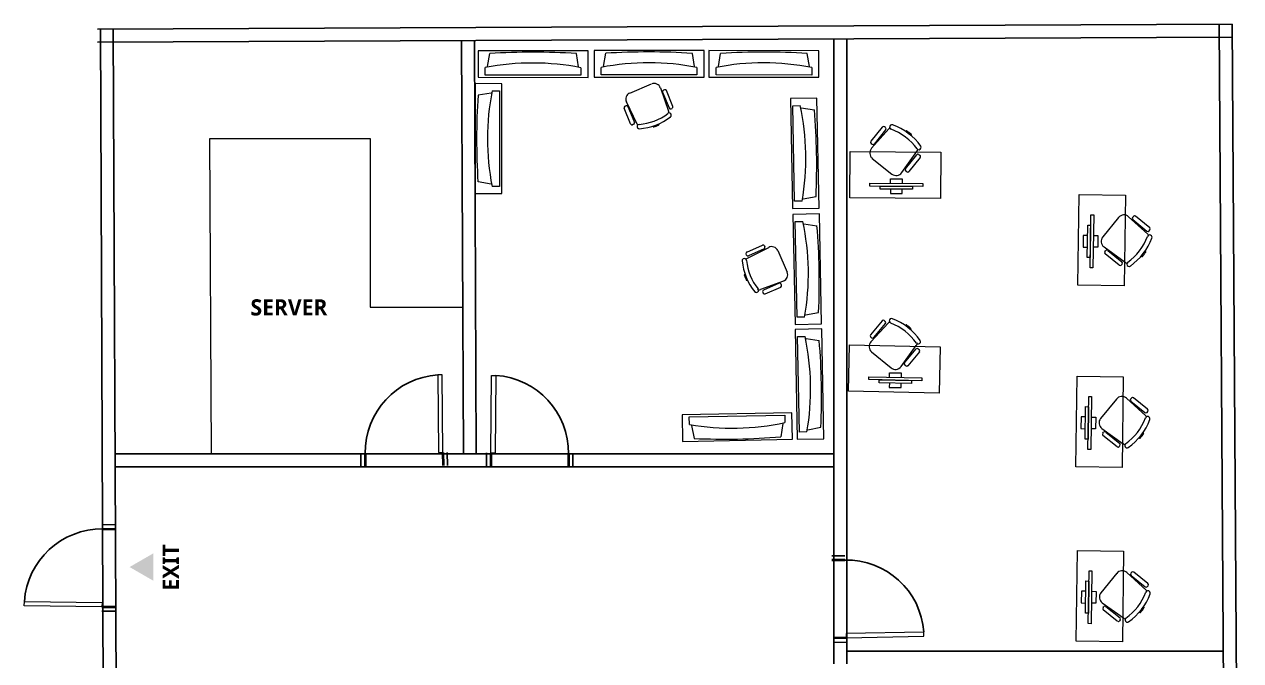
# Model space of a CAD drawing. Header units: millimetres. Extents: x 2220 to 4636, y 1941 to 3920.
# Drawn here: x 2317.29 to 2354.8, y 1973.21 to 1992.84 of the extents above; entities that cross this region are included whole.
import ezdxf

# ---------------------------------------------------------------- set-up
doc = ezdxf.new("R2010")
doc.units = ezdxf.units.MM
doc.layers.add('CAR', color=7, linetype='Continuous')
doc.layers.add('DOOR_005', color=15, linetype='Continuous')
for name, color, linetype, lineweight in [('DOOR_02', 2, 'Continuous', 9), ('fixture', 142, 'Continuous', 9), ('TEXT', 2, 'Continuous', 20), ('WALL_04C', 4, 'Continuous', 40)]:
    doc.layers.add(name, color=color, linetype=linetype, lineweight=lineweight)
doc.styles.get("Standard").update_dxf_attribs({"font": 'arial.ttf'})

msp = doc.modelspace()

# ---------------------------------------------------------------- hatches: boundary and pattern name
at = {"layer": 'CAR', "lineweight": -3, "transparency": 33554638}
h = msp.add_hatch(color=2, dxfattribs=at)
h.dxf.hatch_style = 1
h.paths.add_polyline_path([(2321.267, 1976.519), (2320.532, 1976.095), (2321.267, 1975.671)])

# ---------------------------------------------------------------- linework, layer by layer
for p, q in [((2319.538, 1992.689), (2354.537, 1992.838)), ((2354.137, 1992.836), (2354.401, 1952.836)), ((2354.537, 1992.838), (2354.801, 1952.839)), ((2319.802, 1952.609), (2319.63, 1992.689)), ((2320.202, 1952.61), (2320.03, 1992.691)), ((2319.539, 1992.289), (2354.539, 1992.438)), ((2330.826, 1979.588), (2330.772, 1992.337)), ((2331.226, 1979.588), (2331.172, 1992.338)), ((2342.257, 1979.188), (2342.257, 1992.386)), ((2342.657, 1979.188), (2342.657, 1992.386)), ((2337.208, 1979.588), (2320.088, 1979.588)), ((2342.257, 1979.588), (2337.208, 1979.588)), ((2337.208, 1979.188), (2320.088, 1979.188)), ((2330.828, 1979.187), (2330.828, 1979.188)), ((2342.257, 1979.188), (2337.208, 1979.188)), ((2342.257, 1973.109), (2342.257, 1979.188)), ((2342.657, 1973.109), (2342.657, 1979.188)), ((2342.657, 1973.5), (2354.265, 1973.5)), ((2354.266, 1973.236), (2354.278, 1973.236))]:
    msp.add_line(p, q)
at = {"color": 2, "linetype": 'Continuous'}
for p, q in [((2327.665, 1979.601), (2327.669, 1979.202)), ((2330.331, 1979.63), (2330.335, 1979.231)), ((2331.54, 1979.615), (2331.536, 1979.215)), ((2334.206, 1979.587), (2334.202, 1979.187)), ((2319.708, 1977.403), (2320.108, 1977.399)), ((2342.588, 1976.444), (2342.189, 1976.437)), ((2319.68, 1974.737), (2320.079, 1974.733)), ((2342.639, 1973.779), (2342.24, 1973.771))]:
    msp.add_line(p, q, dxfattribs=at)
at = {"layer": 'DOOR_005', "linetype": 'Continuous'}
for centre, start, end in [((2330.197, 1979.629), 93.81, 180.6253), ((2331.673, 1979.613), 359.3948, 86.2101), ((2319.681, 1974.871), 89.3948, 176.2101), ((2342.637, 1973.912), 4.2824, 91.0977)]:
    msp.add_arc(centre, 2.399, start, end, dxfattribs=at)
at = {"layer": 'DOOR_02', "linetype": 'Continuous'}
for points in [[(2330.171, 1982.025), (2330.038, 1982.023), (2330.064, 1979.628), (2330.197, 1979.629)], [(2331.699, 1982.009), (2331.832, 1982.008), (2331.807, 1979.612), (2331.673, 1979.613)], [(2317.285, 1974.896), (2317.287, 1975.029), (2319.682, 1975.004), (2319.681, 1974.871)], [(2345.032, 1973.958), (2345.03, 1974.091), (2342.634, 1974.045), (2342.637, 1973.912)]]:
    msp.add_lwpolyline(points, close=True, dxfattribs=at)
at = {"layer": 'fixture'}
for p, q in [((2331.281, 1992.023), (2331.28, 1991.204)), ((2334.673, 1992.019), (2331.281, 1992.023)), ((2331.57, 1991.534), (2331.639, 1991.937)), ((2334.382, 1991.531), (2334.314, 1991.934)), ((2334.672, 1991.201), (2334.673, 1992.019)), ((2334.858, 1992.03), (2334.857, 1991.211)), ((2338.25, 1992.027), (2334.858, 1992.03)), ((2335.148, 1991.541), (2335.216, 1991.944)), ((2337.959, 1991.538), (2337.891, 1991.941)), ((2338.249, 1991.208), (2338.25, 1992.027)), ((2338.401, 1992.028), (2338.401, 1991.209)), ((2341.794, 1992.025), (2338.401, 1992.028)), ((2338.691, 1991.539), (2338.76, 1991.942)), ((2341.503, 1991.536), (2341.435, 1991.939)), ((2341.793, 1991.206), (2341.794, 1992.025)), ((2331.502, 1991.271), (2331.502, 1991.503)), ((2334.451, 1991.5), (2334.45, 1991.268)), ((2335.079, 1991.279), (2335.079, 1991.51)), ((2338.028, 1991.507), (2338.027, 1991.275)), ((2338.622, 1991.276), (2338.623, 1991.508)), ((2341.571, 1991.505), (2341.571, 1991.273)), ((2331.194, 1991.008), (2331.192, 1987.615)), ((2332.013, 1991.007), (2331.194, 1991.008)), ((2331.28, 1991.204), (2334.672, 1991.201)), ((2334.45, 1991.268), (2331.502, 1991.271)), ((2332.011, 1987.615), (2332.013, 1991.007)), ((2334.857, 1991.211), (2338.249, 1991.208)), ((2338.027, 1991.275), (2335.079, 1991.279)), ((2335.959, 1990.718), (2336.634, 1990.998)), ((2338.401, 1991.209), (2341.793, 1991.206)), ((2341.571, 1991.273), (2338.622, 1991.276)), ((2331.683, 1990.717), (2331.28, 1990.649)), ((2331.713, 1990.785), (2331.945, 1990.785)), ((2331.945, 1990.785), (2331.943, 1987.837)), ((2336.903, 1990.877), (2337.151, 1990.163)), ((2336.971, 1990.744), (2337.173, 1990.257)), ((2337.029, 1990.817), (2336.996, 1990.803)), ((2337.29, 1990.305), (2337.088, 1990.792)), ((2335.985, 1989.765), (2335.783, 1990.253)), ((2335.808, 1990.311), (2335.841, 1990.325)), ((2336.184, 1989.763), (2335.855, 1990.444)), ((2335.9, 1990.301), (2336.102, 1989.813)), ((2337.232, 1990.232), (2337.266, 1990.246)), ((2341.732, 1990.563), (2340.913, 1990.547)), ((2340.913, 1990.547), (2340.978, 1987.156)), ((2340.985, 1990.327), (2341.216, 1990.331)), ((2341.041, 1987.379), (2340.985, 1990.327)), ((2341.248, 1990.263), (2341.653, 1990.203)), ((2341.796, 1987.171), (2341.732, 1990.563)), ((2336.078, 1989.754), (2336.044, 1989.741)), ((2336.676, 1989.698), (2336.684, 1989.68)), ((2336.849, 1989.764), (2336.857, 1989.747)), ((2343.748, 1989.666), (2343.398, 1989.229)), ((2343.95, 1989.609), (2343.414, 1989.014)), ((2343.503, 1989.146), (2343.852, 1989.583)), ((2343.845, 1989.65), (2343.814, 1989.674)), ((2344.47, 1989.53), (2344.483, 1989.547)), ((2323.06, 1979.588), (2323.009, 1989.311)), ((2323.009, 1989.311), (2327.954, 1989.311)), ((2327.954, 1989.311), (2327.954, 1984.11)), ((2343.406, 1989.163), (2343.436, 1989.138)), ((2344.627, 1989.412), (2344.64, 1989.427)), ((2342.744, 1987.482), (2342.754, 1988.91)), ((2342.754, 1988.91), (2345.551, 1988.891)), ((2343.44, 1988.703), (2344.044, 1988.22)), ((2344.353, 1988.263), (2344.816, 1988.917)), ((2344.462, 1988.378), (2344.812, 1988.815)), ((2344.916, 1988.732), (2344.567, 1988.295)), ((2344.879, 1988.823), (2344.909, 1988.799)), ((2345.551, 1988.891), (2345.541, 1987.463)), ((2331.681, 1987.905), (2331.278, 1987.974)), ((2344.5, 1988.287), (2344.47, 1988.311)), ((2331.192, 1987.615), (2332.011, 1987.615)), ((2331.943, 1987.837), (2331.712, 1987.837)), ((2349.778, 1984.787), (2349.818, 1987.584)), ((2349.818, 1987.584), (2351.246, 1987.563)), ((2341.273, 1987.383), (2341.041, 1987.379)), ((2341.302, 1987.452), (2341.704, 1987.528)), ((2345.541, 1987.463), (2342.744, 1987.482)), ((2351.246, 1987.563), (2351.206, 1984.767)), ((2340.978, 1987.156), (2341.796, 1987.171)), ((2341.811, 1986.987), (2340.992, 1986.971)), ((2340.992, 1986.971), (2341.057, 1983.579)), ((2341.876, 1983.595), (2341.811, 1986.987)), ((2351.034, 1986.879), (2350.546, 1986.278)), ((2351.936, 1986.362), (2351.345, 1986.902)), ((2351.494, 1986.91), (2351.469, 1986.88)), ((2351.995, 1986.564), (2351.561, 1986.917)), ((2341.064, 1986.751), (2341.296, 1986.755)), ((2341.12, 1983.802), (2341.064, 1986.751)), ((2341.327, 1986.687), (2341.732, 1986.626)), ((2351.476, 1986.813), (2351.91, 1986.461)), ((2351.977, 1986.468), (2352.002, 1986.497)), ((2339.56, 1985.721), (2339.546, 1985.755)), ((2339.569, 1985.814), (2340.052, 1986.025)), ((2339.571, 1985.615), (2340.245, 1985.958)), ((2340.103, 1985.91), (2339.619, 1985.698)), ((2340.111, 1986.002), (2340.126, 1985.969)), ((2340.522, 1985.859), (2340.814, 1985.19)), ((2350.587, 1985.969), (2351.237, 1985.501)), ((2350.61, 1985.822), (2350.635, 1985.852)), ((2351.052, 1985.403), (2350.617, 1985.755)), ((2350.702, 1985.859), (2351.136, 1985.507)), ((2351.854, 1985.843), (2351.87, 1985.83)), ((2351.143, 1985.44), (2351.118, 1985.41)), ((2351.734, 1985.687), (2351.749, 1985.674)), ((2339.516, 1985.122), (2339.498, 1985.114)), ((2339.586, 1984.95), (2339.568, 1984.942)), ((2340.699, 1984.919), (2339.991, 1984.657)), ((2340.061, 1984.577), (2340.076, 1984.544)), ((2340.568, 1984.848), (2340.084, 1984.636)), ((2340.135, 1984.52), (2340.618, 1984.732)), ((2340.641, 1984.791), (2340.627, 1984.825)), ((2351.206, 1984.767), (2349.778, 1984.787)), ((2327.954, 1984.11), (2330.807, 1984.11)), ((2341.381, 1983.876), (2341.783, 1983.952)), ((2341.057, 1983.579), (2341.876, 1983.595)), ((2341.88, 1983.444), (2341.061, 1983.428)), ((2341.352, 1983.807), (2341.12, 1983.802)), ((2341.945, 1980.052), (2341.88, 1983.444)), ((2343.739, 1983.69), (2343.384, 1983.258)), ((2343.941, 1983.63), (2343.397, 1983.042)), ((2343.487, 1983.173), (2343.843, 1983.605)), ((2343.836, 1983.672), (2343.806, 1983.697)), ((2344.46, 1983.544), (2344.473, 1983.56)), ((2341.061, 1983.428), (2341.126, 1980.037)), ((2341.133, 1983.208), (2341.365, 1983.212)), ((2341.189, 1980.26), (2341.133, 1983.208)), ((2341.397, 1983.144), (2341.801, 1983.083)), ((2343.39, 1983.191), (2343.42, 1983.167)), ((2344.615, 1983.423), (2344.628, 1983.439)), ((2342.706, 1981.52), (2342.735, 1982.948)), ((2342.735, 1982.948), (2345.531, 1982.89)), ((2343.418, 1982.732), (2344.016, 1982.24)), ((2344.325, 1982.279), (2344.797, 1982.926)), ((2344.436, 1982.392), (2344.791, 1982.824)), ((2344.895, 1982.739), (2344.539, 1982.307)), ((2344.858, 1982.831), (2344.888, 1982.806)), ((2345.531, 1982.89), (2345.502, 1981.462)), ((2344.472, 1982.301), (2344.442, 1982.325)), ((2349.713, 1979.187), (2349.753, 1981.983)), ((2349.753, 1981.983), (2351.181, 1981.963)), ((2351.181, 1981.963), (2351.141, 1979.166)), ((2345.502, 1981.462), (2342.706, 1981.52)), ((2350.969, 1981.279), (2350.481, 1980.678)), ((2351.871, 1980.761), (2351.28, 1981.302)), ((2351.429, 1981.309), (2351.404, 1981.279)), ((2351.411, 1981.212), (2351.845, 1980.86)), ((2351.93, 1980.964), (2351.496, 1981.316)), ((2340.962, 1980.854), (2337.57, 1980.788)), ((2340.978, 1980.035), (2340.962, 1980.854)), ((2351.912, 1980.867), (2351.937, 1980.897)), ((2337.57, 1980.788), (2337.586, 1979.969)), ((2337.793, 1980.725), (2340.741, 1980.783)), ((2337.798, 1980.493), (2337.793, 1980.725)), ((2337.867, 1980.464), (2337.943, 1980.062)), ((2340.678, 1980.519), (2340.617, 1980.114)), ((2340.741, 1980.783), (2340.746, 1980.551)), ((2341.421, 1980.264), (2341.189, 1980.26)), ((2341.45, 1980.333), (2341.852, 1980.409)), ((2350.522, 1980.369), (2351.172, 1979.901)), ((2350.545, 1980.222), (2350.57, 1980.252)), ((2350.987, 1979.802), (2350.552, 1980.155)), ((2350.637, 1980.258), (2351.071, 1979.906)), ((2351.669, 1980.086), (2351.684, 1980.073)), ((2351.789, 1980.242), (2351.805, 1980.229)), ((2337.586, 1979.969), (2340.978, 1980.035)), ((2341.126, 1980.037), (2341.945, 1980.052)), ((2351.078, 1979.839), (2351.054, 1979.809)), ((2351.141, 1979.166), (2349.713, 1979.187)), ((2349.723, 1973.81), (2349.763, 1976.606)), ((2349.763, 1976.606), (2351.191, 1976.586)), ((2351.191, 1976.586), (2351.151, 1973.789)), ((2351.94, 1975.587), (2351.505, 1975.939)), ((2350.979, 1975.902), (2350.491, 1975.301)), ((2351.881, 1975.384), (2351.29, 1975.925)), ((2351.439, 1975.932), (2351.414, 1975.902)), ((2351.421, 1975.835), (2351.855, 1975.483)), ((2351.922, 1975.49), (2351.947, 1975.52)), ((2350.532, 1974.992), (2351.182, 1974.524)), ((2350.555, 1974.845), (2350.58, 1974.875)), ((2350.647, 1974.881), (2351.081, 1974.529)), ((2351.799, 1974.865), (2351.815, 1974.852)), ((2350.996, 1974.425), (2350.562, 1974.778)), ((2351.088, 1974.462), (2351.063, 1974.432)), ((2351.679, 1974.709), (2351.694, 1974.696)), ((2351.151, 1973.789), (2349.723, 1973.81))]:
    msp.add_line(p, q, dxfattribs=at)
for points in [[(2344.001, 1987.934), (2344.002, 1988.07), (2344.365, 1988.068), (2344.364, 1987.932)], [(2344, 1987.753), (2343.999, 1987.617), (2344.362, 1987.614), (2344.363, 1987.75)], [(2350.079, 1986.326), (2349.943, 1986.328), (2349.938, 1985.965), (2350.074, 1985.963)], [(2350.261, 1986.323), (2350.397, 1986.321), (2350.391, 1985.959), (2350.255, 1985.961)], [(2343.969, 1981.954), (2343.972, 1982.09), (2344.334, 1982.083), (2344.332, 1981.947)], [(2343.965, 1981.773), (2343.962, 1981.637), (2344.325, 1981.63), (2344.328, 1981.766)], [(2350.014, 1980.725), (2349.878, 1980.727), (2349.873, 1980.364), (2350.009, 1980.362)], [(2350.196, 1980.723), (2350.332, 1980.721), (2350.327, 1980.358), (2350.191, 1980.36)], [(2350.024, 1975.348), (2349.888, 1975.35), (2349.883, 1974.987), (2350.019, 1974.985)], [(2350.206, 1975.346), (2350.342, 1975.344), (2350.336, 1974.981), (2350.2, 1974.983)]]:
    msp.add_lwpolyline(points, dxfattribs=at)
for points in [[(2344.999, 1987.927), (2344.998, 1987.836), (2343.366, 1987.848), (2343.367, 1987.938)], [(2344.681, 1987.839), (2344.68, 1987.748), (2343.683, 1987.755), (2343.683, 1987.846)], [(2350.246, 1985.326), (2350.156, 1985.327), (2350.179, 1986.959), (2350.27, 1986.958)], [(2350.16, 1985.644), (2350.07, 1985.646), (2350.084, 1986.643), (2350.174, 1986.642)], [(2344.966, 1981.934), (2344.964, 1981.843), (2343.332, 1981.877), (2343.334, 1981.968)], [(2344.647, 1981.85), (2344.645, 1981.759), (2343.648, 1981.78), (2343.65, 1981.87)], [(2350.181, 1979.725), (2350.091, 1979.726), (2350.114, 1981.359), (2350.205, 1981.357)], [(2350.095, 1980.044), (2350.005, 1980.045), (2350.019, 1981.043), (2350.11, 1981.041)], [(2350.191, 1974.348), (2350.101, 1974.349), (2350.124, 1975.982), (2350.215, 1975.98)], [(2350.105, 1974.667), (2350.015, 1974.668), (2350.029, 1975.666), (2350.119, 1975.664)]]:
    msp.add_lwpolyline(points, close=True, dxfattribs=at)
for centre, radius, start, end in [((2332.955, 1971.285), 20.694, 86.2347, 93.6459), ((2336.532, 1971.292), 20.694, 86.2347, 93.6459), ((2340.076, 1971.29), 20.694, 86.2347, 93.6459), ((2332.968, 1983.947), 7.697, 78.8972, 100.9834), ((2336.545, 1983.954), 7.697, 78.8972, 100.9834), ((2340.089, 1983.952), 7.697, 78.8972, 100.9834), ((2336.712, 1990.811), 0.202, 19.1582, 112.4856), ((2351.929, 1989.299), 20.694, 176.2594, 183.6705), ((2339.267, 1989.307), 7.697, 168.9218, 191.0081), ((2336.037, 1990.532), 0.202, 112.4856, 205.813), ((2337.013, 1990.761), 0.0449, 112.4856, 202.4856), ((2337.046, 1990.775), 0.0449, 22.4856, 112.4856), ((2335.825, 1990.27), 0.0449, 112.4856, 202.4856), ((2335.859, 1990.284), 0.0449, 22.4856, 112.4856), ((2337.215, 1990.274), 0.0449, 202.4856, 292.4856), ((2337.248, 1990.288), 0.0449, 292.4856, 22.4856), ((2333.692, 1988.713), 7.697, 350.0487, 12.135), ((2321.031, 1988.472), 20.694, 357.3863, 4.7974), ((2336.139, 1991.361), 1.613, 273.861, 308.0559), ((2336.139, 1991.361), 1.748, 273.861, 308.0457), ((2337.171, 1990.036), 0.0675, 304.7447, 131.1014), ((2336.96, 1990.097), 0.202, 1.5562, 19.1582), ((2336.027, 1989.782), 0.0449, 202.4856, 292.4856), ((2336.06, 1989.796), 0.0449, 292.4856, 22.4856), ((2336.366, 1989.851), 0.202, 205.813, 216.371), ((2336.252, 1989.685), 0.0675, 93.8697, 280.2264), ((2336.696, 1989.685), 0.0135, 202.4856, 288.395), ((2336.139, 1991.361), 1.78, 288.395, 293.5408), ((2336.844, 1989.742), 0.0135, 293.5408, 22.4856), ((2343.785, 1989.637), 0.0476, 51.3447, 141.3447), ((2343.815, 1989.612), 0.0476, 321.3447, 51.3447), ((2344.109, 1989.466), 0.214, 127.4593, 138.0173), ((2344.042, 1989.669), 0.0715, 63.6038, 249.9605), ((2343.432, 1987.996), 1.71, 35.7743, 69.9693), ((2343.432, 1987.996), 1.853, 35.7845, 69.9693), ((2344.495, 1989.538), 0.0143, 55.4352, 141.3447), ((2343.432, 1987.996), 1.887, 50.2894, 55.4352), ((2344.629, 1989.436), 0.0143, 321.3447, 50.2894), ((2343.435, 1989.2), 0.0476, 141.3447, 231.3447), ((2343.465, 1989.176), 0.0476, 231.3447, 321.3447), ((2344.875, 1989.041), 0.0715, 212.7288, 39.0855), ((2343.574, 1988.871), 0.214, 138.0173, 231.3447), ((2344.849, 1988.785), 0.0476, 51.3447, 141.3447), ((2344.641, 1989.041), 0.214, 324.6721, 342.2741), ((2344.879, 1988.761), 0.0476, 321.3447, 51.3447), ((2344.499, 1988.349), 0.0476, 141.3447, 231.3447), ((2344.178, 1988.387), 0.214, 231.3447, 324.6721), ((2344.53, 1988.325), 0.0476, 231.3447, 321.3447), ((2351.2, 1986.744), 0.214, 47.597, 140.9244), ((2351.506, 1986.85), 0.0476, 140.9244, 230.9244), ((2351.531, 1986.88), 0.0476, 50.9244, 140.9244), ((2333.771, 1985.137), 7.697, 350.0487, 12.135), ((2321.111, 1984.896), 20.694, 357.3863, 4.7974), ((2351.94, 1986.498), 0.0476, 230.9244, 320.9244), ((2351.965, 1986.527), 0.0476, 320.9244, 50.9244), ((2350.712, 1986.143), 0.214, 140.9244, 234.2518), ((2350.327, 1986.892), 1.71, 305.3541, 339.549), ((2350.327, 1986.892), 1.853, 305.3643, 339.549), ((2351.996, 1986.27), 0.0715, 333.1836, 159.5403), ((2351.792, 1986.204), 0.214, 37.039, 47.597), ((2339.587, 1985.773), 0.0449, 113.6371, 203.6371), ((2339.601, 1985.739), 0.0449, 203.6371, 293.6371), ((2340.07, 1985.984), 0.0449, 23.6371, 113.6371), ((2340.085, 1985.951), 0.0449, 293.6371, 23.6371), ((2340.336, 1985.778), 0.202, 23.6371, 116.9645), ((2350.647, 1985.792), 0.0476, 140.9244, 230.9244), ((2350.672, 1985.822), 0.0476, 50.9244, 140.9244), ((2350.327, 1986.892), 1.887, 319.8691, 325.015), ((2351.861, 1985.818), 0.0143, 325.015, 50.9244), ((2339.494, 1985.546), 0.0675, 5.0213, 191.378), ((2341.168, 1985.693), 1.748, 185.0125, 219.1972), ((2339.663, 1985.435), 0.202, 116.9645, 127.5225), ((2341.168, 1985.693), 1.613, 185.0125, 219.2075), ((2351.082, 1985.44), 0.0476, 230.9244, 320.9244), ((2351.106, 1985.47), 0.0476, 320.9244, 50.9244), ((2351.363, 1985.675), 0.214, 234.2518, 251.8538), ((2351.361, 1985.442), 0.0715, 122.3086, 308.6653), ((2351.758, 1985.685), 0.0143, 230.9244, 319.8691), ((2339.503, 1985.102), 0.0135, 113.6371, 199.5466), ((2341.168, 1985.693), 1.78, 199.5466, 204.6924), ((2339.563, 1984.955), 0.0135, 204.6924, 293.6371), ((2340.629, 1985.109), 0.202, 290.3097, 23.6371), ((2339.863, 1984.633), 0.0675, 215.8963, 42.253), ((2339.92, 1984.846), 0.202, 272.7077, 290.3097), ((2340.102, 1984.595), 0.0449, 113.6371, 203.6371), ((2340.586, 1984.807), 0.0449, 23.6371, 113.6371), ((2340.6, 1984.773), 0.0449, 293.6371, 23.6371), ((2340.117, 1984.562), 0.0449, 203.6371, 293.6371), ((2343.776, 1983.66), 0.0476, 50.5497, 140.5497), ((2343.806, 1983.635), 0.0476, 320.5497, 50.5497), ((2344.098, 1983.485), 0.214, 126.6643, 137.2223), ((2344.034, 1983.689), 0.0715, 62.8088, 249.1655), ((2343.401, 1982.024), 1.71, 34.9793, 69.1743), ((2343.401, 1982.024), 1.853, 34.9896, 69.1743), ((2344.484, 1983.551), 0.0143, 54.6403, 140.5497), ((2343.401, 1982.024), 1.887, 49.4944, 54.6403), ((2344.617, 1983.448), 0.0143, 320.5497, 49.4944), ((2333.84, 1981.594), 7.697, 350.0487, 12.135), ((2321.18, 1981.353), 20.694, 357.3863, 4.7974), ((2343.421, 1983.228), 0.0476, 140.5497, 230.5497), ((2343.45, 1983.203), 0.0476, 230.5497, 320.5497), ((2344.858, 1983.049), 0.0715, 211.9338, 38.2905), ((2343.554, 1982.897), 0.214, 137.2223, 230.5497), ((2344.828, 1982.794), 0.0476, 50.5497, 140.5497), ((2344.624, 1983.052), 0.214, 323.8771, 341.4791), ((2344.858, 1982.77), 0.0476, 320.5497, 50.5497), ((2344.473, 1982.362), 0.0476, 140.5497, 230.5497), ((2344.152, 1982.405), 0.214, 230.5497, 323.8771), ((2344.502, 1982.338), 0.0476, 230.5497, 320.5497), ((2351.135, 1981.143), 0.214, 47.597, 140.9244), ((2351.441, 1981.249), 0.0476, 140.9244, 230.9244), ((2351.466, 1981.279), 0.0476, 50.9244, 140.9244), ((2351.875, 1980.897), 0.0476, 230.9244, 320.9244), ((2351.9, 1980.927), 0.0476, 320.9244, 50.9244), ((2339.125, 1988.075), 7.697, 260.0715, 282.1578), ((2350.647, 1980.543), 0.214, 140.9244, 234.2518), ((2350.262, 1981.291), 1.71, 305.3541, 339.549), ((2350.262, 1981.291), 1.853, 305.3643, 339.549), ((2351.931, 1980.669), 0.0715, 333.1836, 159.5403), ((2351.727, 1980.603), 0.214, 37.039, 47.597), ((2338.878, 2000.735), 20.694, 267.4091, 274.8202), ((2350.582, 1980.192), 0.0476, 140.9244, 230.9244), ((2350.607, 1980.222), 0.0476, 50.9244, 140.9244), ((2351.693, 1980.084), 0.0143, 230.9244, 319.8691), ((2350.262, 1981.291), 1.887, 319.8691, 325.015), ((2351.796, 1980.218), 0.0143, 325.015, 50.9244), ((2351.017, 1979.839), 0.0476, 230.9244, 320.9244), ((2351.041, 1979.869), 0.0476, 320.9244, 50.9244), ((2351.298, 1980.075), 0.214, 234.2518, 251.8538), ((2351.296, 1979.841), 0.0715, 122.3086, 308.6653), ((2351.145, 1975.766), 0.214, 47.597, 140.9244), ((2351.475, 1975.902), 0.0476, 50.9244, 140.9244), ((2351.451, 1975.872), 0.0476, 140.9244, 230.9244), ((2351.91, 1975.55), 0.0476, 320.9244, 50.9244), ((2350.657, 1975.166), 0.214, 140.9244, 234.2518), ((2350.272, 1975.914), 1.71, 305.3541, 339.549), ((2350.272, 1975.914), 1.853, 305.3643, 339.549), ((2351.885, 1975.52), 0.0476, 230.9244, 320.9244), ((2351.941, 1975.292), 0.0715, 333.1836, 159.5403), ((2351.737, 1975.226), 0.214, 37.039, 47.597), ((2350.592, 1974.815), 0.0476, 140.9244, 230.9244), ((2350.617, 1974.845), 0.0476, 50.9244, 140.9244), ((2350.272, 1975.914), 1.887, 319.8691, 325.015), ((2351.806, 1974.841), 0.0143, 325.015, 50.9244), ((2351.051, 1974.492), 0.0476, 320.9244, 50.9244), ((2351.308, 1974.698), 0.214, 234.2518, 251.8538), ((2351.306, 1974.464), 0.0715, 122.3086, 308.6653), ((2351.703, 1974.707), 0.0143, 230.9244, 319.8691), ((2351.027, 1974.462), 0.0476, 230.9244, 320.9244)]:
    msp.add_arc(centre, radius, start, end, dxfattribs=at)
at = {"layer": 'WALL_04C', "linetype": 'Continuous'}
for p, q in [((2327.798, 1979.603), (2327.802, 1979.203)), ((2330.197, 1979.629), (2330.202, 1979.229)), ((2331.673, 1979.613), (2331.669, 1979.213)), ((2334.073, 1979.588), (2334.068, 1979.188)), ((2319.706, 1977.27), (2320.106, 1977.266)), ((2342.591, 1976.311), (2342.191, 1976.304)), ((2319.681, 1974.871), (2320.081, 1974.867)), ((2342.637, 1973.912), (2342.237, 1973.905))]:
    msp.add_line(p, q, dxfattribs=at)

# ---------------------------------------------------------------- texts
at = {"layer": 'TEXT', "transparency": 33554638, "insert": (2324.261, 1984.356), "char_height": 0.5, "attachment_point": 1}
msp.add_mtext_dynamic_manual_height_columns('{\\fYu Gothic UI Semibold|b0|i0|c0|p34;SERVER}', width=2.90855, gutter_width=7.754, heights=[0.517], dxfattribs=at)
at = {"layer": 'TEXT', "transparency": 33554638, "insert": (2321.551, 1975.367), "char_height": 0.5, "attachment_point": 1, "rotation": 90}
msp.add_mtext_dynamic_manual_height_columns('{\\fYu Gothic UI Semibold|b0|i0|c0|p34;EXIT}', width=6.20892, gutter_width=0.363, heights=[1.958], dxfattribs=at)

doc.saveas('drawing.dxf')
